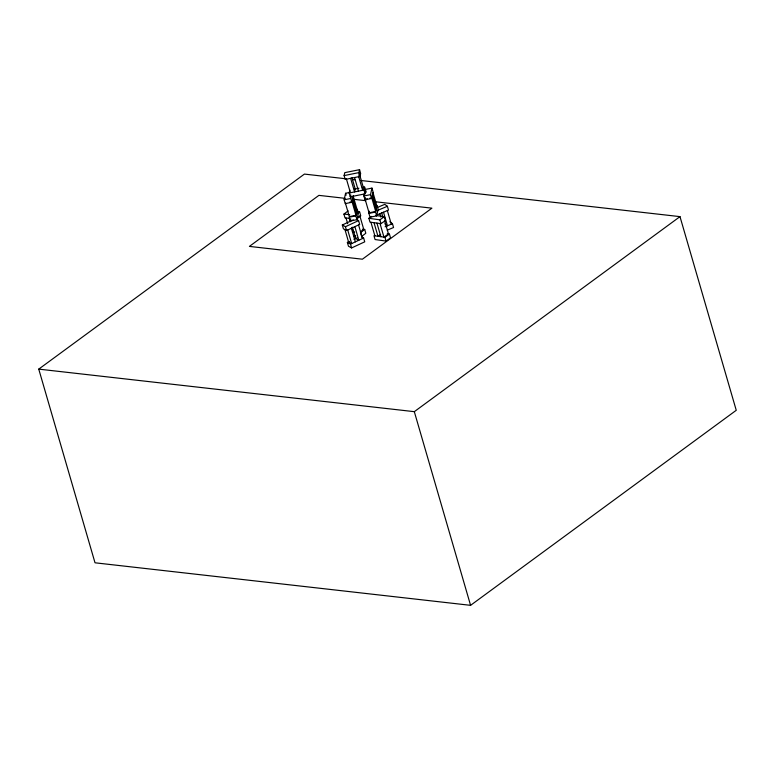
<?xml version="1.0" encoding="UTF-8"?>
<svg xmlns="http://www.w3.org/2000/svg" width="775" height="775" viewBox="0 0 775 775"><rect width="100%" height="100%" fill="white"/><g stroke="black" fill="none" stroke-linecap="round" stroke-linejoin="round"><path stroke-width="1.16" d="M344.11 175.596L344.759 172.66L359.552 169.667L360.656 173.484L360.007 176.429L345.224 179.422L344.11 175.596L358.903 172.612L359.552 169.667M353.342 195.736L351.898 202.275L345.243 203.622L344.139 199.805L345.573 193.266L350.009 192.365M365.713 190.892L365.064 193.837L350.281 196.831L349.167 193.004L349.816 190.069M350.281 196.831L350.717 194.864M351.898 202.275L350.784 198.458L351.269 196.278M359.358 173.745L358.709 176.69L362.652 190.272L363.301 187.337L360.017 176.012M356.955 219.683L355.841 215.867L357.285 209.328L358.399 213.154L356.955 219.683L350.3 221.03L350.784 218.85M365.064 193.837L363.959 190.02L364.608 187.075L362.332 187.531M363.863 195.988L365.306 189.449L371.961 188.102L373.075 191.929L371.632 198.458L364.977 199.805L363.863 195.988L370.518 194.641L371.961 188.102M364.977 199.805L365.461 197.625M376.689 215.867L375.575 212.05L377.018 205.511L378.132 209.337L376.689 215.867L370.033 217.213L368.919 213.396L369.404 211.217M349.632 218.366L345.03 217.92L343.916 214.094L348.14 210.897M357.12 213.948L359.648 212.03L360.762 215.857L356.539 219.044M358.098 217.039L359.794 215.76L363.737 229.352L360.356 231.899M360.482 232.636L364.705 229.439L365.819 233.265L361.596 236.462M360.811 180.478L679.985 216.632L736.25 410.295L470.58 605.333L95.015 562.795L38.75 369.123L304.42 174.084L346.415 178.841M38.75 369.123L414.315 411.67L679.985 216.632M375.604 215.46L384.371 216.68L385.485 220.497L380.971 223.665L370.004 222.134L368.9 218.308L371.603 216.419M368.9 218.308L379.866 219.838L384.371 216.68M380.67 234.379L377.968 236.278L374.015 222.687M384.923 237.247L389.428 234.089L390.542 237.906L386.028 241.073L375.061 239.543L373.957 235.716L384.923 237.247L386.028 241.073M356.481 219.461L358.573 220.604L359.677 224.421L346.551 230.524L343.422 228.819L342.308 224.992L353.255 219.906M342.308 224.992L345.447 226.707L358.573 220.604M361.537 236.869L363.63 238.012L364.734 241.829L351.608 247.932L348.479 246.227L347.374 242.401L349.554 241.383M353.933 239.349L357.217 237.828M347.374 242.401L350.503 244.115L363.63 238.012M377.425 207.438L384.787 204.338L387.393 206.276L388.507 210.102L375.885 215.411M376.873 210.703L387.393 206.276M385.088 226.784L392.46 223.694L393.564 227.511L387.248 230.165M354.369 189.148L358.922 188.228M349.167 193.004L363.959 190.02M344.139 199.805L350.784 198.458M349.816 202.149L352.034 201.694L355.977 215.285L349.331 216.632L345.379 203.04M367.331 198.778L365.112 199.233L369.055 212.815L375.71 211.468L371.767 197.887L369.549 198.332M355.841 215.867L349.196 217.213L350.3 221.03M368.919 213.396L375.575 212.05M357.353 211.807L359.648 212.03M343.916 214.094L349.67 214.665M362.409 229.216L364.705 229.439M352.422 231.841L354.727 232.074M353.536 235.668L355.841 235.891M352.412 179.519L354.814 179.79M345.359 198.361L318.912 195.368L249.395 246.402L362.4 259.199L431.917 208.165L374.209 201.626M353.778 199.311L365.8 200.677M387.238 233.779L389.428 234.089M389.844 221.747L392.46 223.694M384.846 223.849L387.452 225.796L383.509 212.205M387.355 210.587L391.298 224.178M384.516 220.362L388.469 233.953L383.954 237.111L380.012 223.52M381.562 212.524L382.869 217.058M379.886 213.726L380.874 217.126M372.949 192.481L376.892 206.063M372.543 194.312L376.495 207.903M379.866 219.838L380.971 223.665M372.165 196.046L376.117 209.638M370.518 194.641L371.632 198.458M376.931 223.093L380.874 236.685M364.608 187.075L366.139 192.316M358.903 172.612L360.007 176.429M370.934 222.26L374.877 235.852M354.543 177.533L358.496 191.115M351.937 177.649L355.221 188.974L354.582 191.909L350.629 178.328M353.216 196.288L357.168 209.88M352.809 198.129L356.762 211.72M414.315 411.67L470.58 605.333M346.473 179.17L350.416 192.752M352.441 199.863L356.384 213.445M358.573 224.944L362.516 238.526M360.762 233.595L361.315 235.503M345.573 193.266L346.134 195.174M354.882 226.658L358.825 240.24L355.696 238.535L352.402 227.211M349.273 218.337L350.261 221.737M351.908 227.395L353.226 231.928M351.404 228.276L355.357 241.858M346.037 218.017L347.684 223.684M347.713 229.991L351.666 243.573L348.527 241.868L344.914 229.41M345.447 226.707L346.551 230.524M350.503 244.115L351.608 247.932"/></g></svg>
